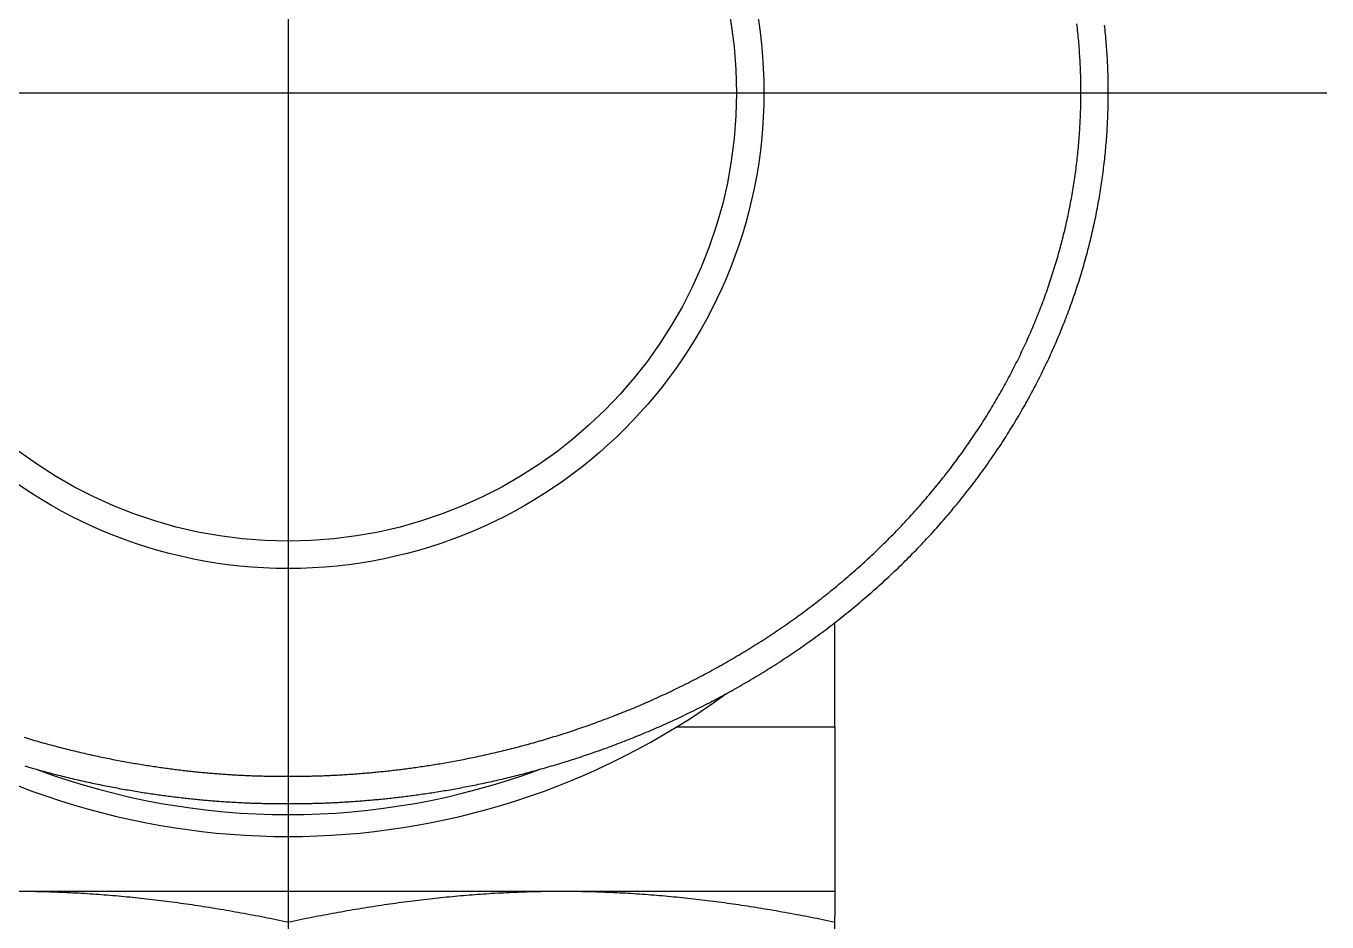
# Model space of a CAD drawing. Extents: x -15.1 to 52.3, y -18.2 to 44.1.
# Drawn here: x 40.44 to 52.33, y 27.72 to 35.91 of the extents above; entities that cross this region are included whole.
import ezdxf

# ---------------------------------------------------------------- set-up
doc = ezdxf.new("R2010")
doc.units = 0
doc.linetypes.add('CENTER', pattern=[50.8, 31.75, -6.35, 6.35, -6.35])
doc.layers.get('0').update_dxf_attribs({"linetype": 'CONTINUOUS'})
doc.layers.add('CENTER', color=1, linetype='CENTER')

msp = doc.modelspace()

# ---------------------------------------------------------------- linework, layer by layer
at = {"color": 7, "linetype": 'CONTINUOUS'}
for p, q in [((47.833685, 29.5), (47.833685, 30.455186)), ((47.833685, 29.5), (46.383333, 29.5)), ((47.833685, 29.5), (47.833685, 28)), ((37.833685, 28), (47.833685, 28)), ((47.833685, 28), (47.833685, 27.773064)), ((47.833685, 8.281532), (47.833685, 27.773064))]:
    msp.add_line(p, q, dxfattribs=at)
at = {"color": 7}
for points in [[(42.8337, 29.0501, 0), (42.8468, 29.0501, 0), (42.8599, 29.0502, 0), (42.8731, 29.0502, 0), (42.8862, 29.0503, 0), (42.8993, 29.0504, 0), (42.9124, 29.0505, 0), (42.9255, 29.0506, 0), (42.9386, 29.0507, 0), (42.9517, 29.0509, 0), (42.9648, 29.0511, 0), (42.9779, 29.0513, 0), (42.991, 29.0515, 0), (43.0041, 29.0518, 0), (43.0172, 29.052, 0), (43.0303, 29.0523, 0), (43.0434, 29.0526, 0), (43.0565, 29.053, 0), (43.0696, 29.0533, 0), (43.0827, 29.0537, 0), (43.0959, 29.0541, 0), (43.109, 29.0545, 0), (43.1221, 29.0549, 0), (43.1353, 29.0554, 0), (43.1485, 29.0559, 0), (43.1616, 29.0564, 0), (43.1748, 29.0569, 0), (43.188, 29.0574, 0), (43.2012, 29.058, 0), (43.2144, 29.0586, 0), (43.2277, 29.0592, 0), (43.2409, 29.0598, 0), (43.2542, 29.0605, 0), (43.2675, 29.0612, 0), (43.2808, 29.0619, 0), (43.2941, 29.0626, 0), (43.3074, 29.0634, 0), (43.3208, 29.0641, 0), (43.3342, 29.0649, 0), (43.3476, 29.0657, 0), (43.361, 29.0666, 0), (43.3744, 29.0674, 0), (43.3879, 29.0683, 0), (43.4014, 29.0692, 0), (43.4149, 29.0702, 0), (43.4284, 29.0711, 0), (43.442, 29.0721, 0), (43.4556, 29.0731, 0), (43.4692, 29.0742, 0), (43.4829, 29.0752, 0), (43.4966, 29.0763, 0), (43.5103, 29.0774, 0), (43.524, 29.0785, 0), (43.5378, 29.0797, 0), (43.5516, 29.0809, 0), (43.5655, 29.0821, 0), (43.5794, 29.0833, 0), (43.5933, 29.0846, 0), (43.6072, 29.0858, 0), (43.6212, 29.0871, 0), (43.6352, 29.0885, 0), (43.6493, 29.0898, 0), (43.6634, 29.0912, 0), (43.6776, 29.0926, 0), (43.6917, 29.0941, 0), (43.706, 29.0956, 0), (43.7202, 29.0971, 0), (43.7345, 29.0986, 0), (43.7489, 29.1002, 0), (43.7633, 29.1017, 0), (43.7778, 29.1034, 0), (43.7923, 29.105, 0), (43.8068, 29.1067, 0), (43.8214, 29.1084, 0), (43.836, 29.1102, 0), (43.8507, 29.112, 0), (43.8655, 29.1138, 0), (43.8803, 29.1156, 0), (43.8951, 29.1175, 0), (43.91, 29.1194, 0), (43.925, 29.1214, 0), (43.94, 29.1234, 0), (43.9551, 29.1254, 0), (43.9702, 29.1275, 0), (43.9854, 29.1295, 0), (44.0006, 29.1317, 0), (44.0159, 29.1338, 0), (44.0313, 29.136, 0), (44.0467, 29.1383, 0), (44.0622, 29.1406, 0), (44.0777, 29.1429, 0), (44.0934, 29.1453, 0), (44.1091, 29.1477, 0), (44.1248, 29.1501, 0), (44.1406, 29.1526, 0), (44.1565, 29.1551, 0), (44.1725, 29.1577, 0), (44.1885, 29.1603, 0), (44.2046, 29.163, 0), (44.2207, 29.1657, 0), (44.237, 29.1684, 0), (44.2532, 29.1712, 0), (44.2696, 29.174, 0), (44.286, 29.1769, 0), (44.3024, 29.1798, 0), (44.319, 29.1828, 0), (44.3356, 29.1858, 0), (44.3522, 29.1889, 0), (44.3689, 29.192, 0), (44.3857, 29.1951, 0), (44.4025, 29.1983, 0), (44.4194, 29.2016, 0), (44.4363, 29.2049, 0), (44.4533, 29.2082, 0), (44.4704, 29.2116, 0), (44.4875, 29.215, 0), (44.5047, 29.2185, 0), (44.5219, 29.2221, 0), (44.5392, 29.2257, 0), (44.5566, 29.2293, 0), (44.5739, 29.233, 0), (44.5914, 29.2367, 0), (44.6088, 29.2405, 0), (44.6264, 29.2444, 0), (44.6439, 29.2483, 0), (44.6616, 29.2522, 0), (44.6792, 29.2562, 0), (44.6969, 29.2603, 0), (44.7147, 29.2644, 0), (44.7325, 29.2685, 0), (44.7503, 29.2728, 0), (44.7682, 29.277, 0), (44.7861, 29.2813, 0), (44.8041, 29.2857, 0), (44.8221, 29.2901, 0), (44.8401, 29.2946, 0), (44.8582, 29.2991, 0), (44.8763, 29.3037, 0), (44.8945, 29.3084, 0), (44.9127, 29.3131, 0), (44.9309, 29.3178, 0), (44.9492, 29.3226, 0), (44.9675, 29.3275, 0), (44.9858, 29.3324, 0), (45.0042, 29.3373, 0), (45.0226, 29.3423, 0), (45.041, 29.3474, 0), (45.0595, 29.3525, 0), (45.078, 29.3577, 0), (45.0965, 29.363, 0), (45.1151, 29.3683, 0), (45.1337, 29.3736, 0), (45.1523, 29.379, 0), (45.171, 29.3845, 0), (45.1896, 29.39, 0), (45.2083, 29.3956, 0), (45.2271, 29.4012, 0), (45.2458, 29.4069, 0), (45.2646, 29.4126, 0), (45.2834, 29.4184, 0), (45.3023, 29.4243, 0), (45.3211, 29.4302, 0), (45.34, 29.4362, 0), (45.3589, 29.4422, 0), (45.3778, 29.4483, 0), (45.3968, 29.4545, 0), (45.4158, 29.4607, 0), (45.4348, 29.4669, 0), (45.4538, 29.4733, 0), (45.4728, 29.4796, 0), (45.4918, 29.4861, 0), (45.5109, 29.4926, 0), (45.53, 29.4991, 0), (45.5491, 29.5058, 0), (45.5682, 29.5124, 0), (45.5873, 29.5192, 0), (45.6065, 29.526, 0), (45.6257, 29.5328, 0), (45.6448, 29.5397, 0), (45.664, 29.5467, 0), (45.6832, 29.5537, 0), (45.7024, 29.5608, 0), (45.7216, 29.568, 0), (45.7409, 29.5752, 0), (45.7601, 29.5825, 0), (45.7794, 29.5898, 0), (45.7986, 29.5972, 0), (45.8179, 29.6047, 0), (45.8372, 29.6122, 0), (45.8565, 29.6198, 0), (45.8757, 29.6274, 0), (45.895, 29.6351, 0), (45.9143, 29.6429, 0), (45.9336, 29.6507, 0), (45.953, 29.6586, 0), (45.9723, 29.6666, 0), (45.9916, 29.6746, 0), (46.0109, 29.6827, 0), (46.0302, 29.6908, 0), (46.0495, 29.699, 0), (46.0689, 29.7073, 0), (46.0882, 29.7157, 0), (46.1075, 29.7241, 0), (46.1268, 29.7325, 0), (46.1461, 29.741, 0), (46.1654, 29.7496, 0), (46.1848, 29.7583, 0), (46.2041, 29.767, 0), (46.2234, 29.7758, 0), (46.2428, 29.7847, 0), (46.2621, 29.7936, 0), (46.2814, 29.8026, 0), (46.3007, 29.8116, 0), (46.3201, 29.8207, 0), (46.3394, 29.8299, 0), (46.3587, 29.8392, 0), (46.378, 29.8485, 0), (46.3974, 29.8579, 0), (46.4167, 29.8673, 0), (46.436, 29.8768, 0), (46.4553, 29.8864, 0), (46.4746, 29.896, 0), (46.4939, 29.9058, 0), (46.5132, 29.9155, 0), (46.5324, 29.9254, 0), (46.5517, 29.9353, 0), (46.571, 29.9452, 0), (46.5902, 29.9553, 0), (46.6095, 29.9654, 0), (46.6287, 29.9755, 0), (46.648, 29.9858, 0), (46.6672, 29.996, 0), (46.6864, 30.0064, 0), (46.7056, 30.0168, 0), (46.7248, 30.0273, 0), (46.7439, 30.0379, 0), (46.7631, 30.0485, 0), (46.7822, 30.0592, 0), (46.8013, 30.0699, 0), (46.8205, 30.0807, 0), (46.8396, 30.0916, 0), (46.8586, 30.1026, 0), (46.8777, 30.1136, 0), (46.8967, 30.1247, 0), (46.9158, 30.1358, 0), (46.9348, 30.147, 0), (46.9538, 30.1583, 0), (46.9728, 30.1696, 0), (46.9917, 30.181, 0), (47.0106, 30.1925, 0), (47.0296, 30.204, 0), (47.0485, 30.2156, 0), (47.0673, 30.2273, 0), (47.0862, 30.239, 0), (47.105, 30.2508, 0), (47.1238, 30.2626, 0), (47.1426, 30.2745, 0), (47.1613, 30.2865, 0), (47.1801, 30.2986, 0), (47.1988, 30.3107, 0), (47.2174, 30.3229, 0), (47.2361, 30.3351, 0), (47.2547, 30.3474, 0), (47.2733, 30.3598, 0), (47.2919, 30.3722, 0), (47.3104, 30.3847, 0), (47.3289, 30.3973, 0), (47.3474, 30.4099, 0), (47.3659, 30.4226, 0), (47.3843, 30.4354, 0), (47.4027, 30.4482, 0), (47.421, 30.4611, 0), (47.4394, 30.474, 0), (47.4576, 30.4871, 0), (47.4759, 30.5001, 0), (47.4941, 30.5133, 0), (47.5123, 30.5265, 0), (47.5305, 30.5398, 0), (47.5486, 30.5531, 0), (47.5666, 30.5665, 0), (47.5847, 30.58, 0), (47.6027, 30.5935, 0), (47.6206, 30.6071, 0), (47.6386, 30.6207, 0), (47.6564, 30.6344, 0), (47.6743, 30.6482, 0), (47.6921, 30.662, 0), (47.7098, 30.6759, 0), (47.7276, 30.6898, 0), (47.7452, 30.7038, 0), (47.7629, 30.7179, 0), (47.7805, 30.732, 0), (47.798, 30.7462, 0), (47.8155, 30.7604, 0), (47.833, 30.7747, 0), (47.8504, 30.7891, 0), (47.8678, 30.8035, 0), (47.8851, 30.818, 0), (47.9024, 30.8325, 0), (47.9196, 30.8471, 0), (47.9368, 30.8617, 0), (47.9539, 30.8764, 0), (47.971, 30.8911, 0), (47.988, 30.906, 0), (48.005, 30.9208, 0), (48.0219, 30.9357, 0), (48.0388, 30.9507, 0), (48.0557, 30.9657, 0), (48.0724, 30.9808, 0), (48.0892, 30.9959, 0), (48.1059, 31.0111, 0), (48.1225, 31.0263, 0), (48.1391, 31.0416, 0), (48.1556, 31.0569, 0), (48.172, 31.0723, 0), (48.1884, 31.0878, 0), (48.2048, 31.1033, 0), (48.2211, 31.1188, 0), (48.2373, 31.1344, 0), (48.2535, 31.15, 0), (48.2697, 31.1657, 0), (48.2857, 31.1815, 0), (48.3017, 31.1973, 0), (48.3177, 31.2131, 0), (48.3336, 31.229, 0), (48.3494, 31.2449, 0), (48.3652, 31.2609, 0), (48.3809, 31.2769, 0), (48.3966, 31.293, 0), (48.4122, 31.3091, 0), (48.4277, 31.3253, 0), (48.4431, 31.3415, 0), (48.4585, 31.3578, 0), (48.4739, 31.3741, 0), (48.4892, 31.3905, 0), (48.5044, 31.4069, 0), (48.5195, 31.4233, 0), (48.5346, 31.4398, 0), (48.5496, 31.4563, 0), (48.5645, 31.4729, 0), (48.5794, 31.4895, 0), (48.5942, 31.5062, 0), (48.609, 31.5229, 0), (48.6236, 31.5396, 0), (48.6383, 31.5564, 0), (48.6528, 31.5732, 0), (48.6673, 31.5901, 0), (48.6817, 31.607, 0), (48.696, 31.6239, 0), (48.7103, 31.6409, 0), (48.7244, 31.6579, 0), (48.7386, 31.6749, 0), (48.7526, 31.692, 0), (48.7666, 31.7091, 0), (48.7805, 31.7263, 0), (48.7944, 31.7434, 0), (48.8081, 31.7607, 0), (48.8218, 31.7779, 0), (48.8355, 31.7952, 0), (48.849, 31.8125, 0), (48.8625, 31.8299, 0), (48.8759, 31.8473, 0), (48.8893, 31.8647, 0), (48.9026, 31.8821, 0), (48.9158, 31.8996, 0), (48.9289, 31.9171, 0), (48.9419, 31.9347, 0), (48.9549, 31.9522, 0), (48.9678, 31.9698, 0), (48.9807, 31.9875, 0), (48.9934, 32.0051, 0), (49.0061, 32.0228, 0), (49.0188, 32.0405, 0), (49.0313, 32.0583, 0), (49.0438, 32.076, 0), (49.0562, 32.0938, 0), (49.0685, 32.1117, 0), (49.0807, 32.1295, 0), (49.0929, 32.1474, 0), (49.105, 32.1653, 0), (49.117, 32.1832, 0), (49.129, 32.2012, 0), (49.1409, 32.2191, 0), (49.1526, 32.2371, 0), (49.1644, 32.2551, 0), (49.176, 32.2732, 0), (49.1876, 32.2912, 0), (49.1991, 32.3093, 0), (49.2105, 32.3274, 0), (49.2218, 32.3456, 0), (49.2331, 32.3637, 0), (49.2443, 32.3819, 0), (49.2554, 32.4001, 0), (49.2664, 32.4183, 0), (49.2773, 32.4365, 0), (49.2882, 32.4547, 0), (49.299, 32.473, 0), (49.3097, 32.4913, 0), (49.3204, 32.5096, 0), (49.3309, 32.5279, 0), (49.3414, 32.5462, 0), (49.3518, 32.5646, 0), (49.3622, 32.583, 0), (49.3725, 32.6014, 0), (49.3826, 32.6198, 0), (49.3928, 32.6382, 0), (49.4028, 32.6567, 0), (49.4128, 32.6751, 0), (49.4226, 32.6936, 0), (49.4325, 32.7121, 0), (49.4422, 32.7306, 0), (49.4519, 32.7492, 0), (49.4614, 32.7677, 0), (49.471, 32.7863, 0), (49.4804, 32.8049, 0), (49.4898, 32.8235, 0), (49.499, 32.8421, 0), (49.5083, 32.8608, 0), (49.5174, 32.8794, 0), (49.5265, 32.8981, 0), (49.5355, 32.9168, 0), (49.5444, 32.9355, 0), (49.5532, 32.9542, 0), (49.562, 32.9729, 0), (49.5707, 32.9917, 0), (49.5793, 33.0104, 0), (49.5878, 33.0292, 0), (49.5963, 33.048, 0), (49.6047, 33.0668, 0), (49.613, 33.0856, 0), (49.6212, 33.1045, 0), (49.6294, 33.1233, 0), (49.6375, 33.1422, 0), (49.6455, 33.1611, 0), (49.6535, 33.18, 0), (49.6613, 33.1989, 0), (49.6691, 33.2178, 0), (49.6769, 33.2367, 0), (49.6845, 33.2556, 0), (49.6921, 33.2746, 0), (49.6996, 33.2935, 0), (49.707, 33.3125, 0), (49.7144, 33.3315, 0), (49.7216, 33.3505, 0), (49.7289, 33.3695, 0), (49.736, 33.3885, 0), (49.743, 33.4076, 0), (49.75, 33.4266, 0), (49.7569, 33.4457, 0), (49.7638, 33.4647, 0), (49.7705, 33.4838, 0), (49.7772, 33.5029, 0), (49.7838, 33.522, 0), (49.7904, 33.5411, 0), (49.7969, 33.5602, 0), (49.8033, 33.5793, 0), (49.8096, 33.5985, 0), (49.8158, 33.6176, 0), (49.822, 33.6368, 0), (49.8281, 33.6559, 0), (49.8341, 33.6751, 0), (49.8401, 33.6943, 0), (49.846, 33.7135, 0), (49.8518, 33.7327, 0), (49.8575, 33.7519, 0), (49.8632, 33.7711, 0), (49.8688, 33.7903, 0), (49.8743, 33.8095, 0), (49.8798, 33.8288, 0), (49.8851, 33.848, 0), (49.8904, 33.8673, 0), (49.8957, 33.8865, 0), (49.9008, 33.9058, 0), (49.9059, 33.9251, 0), (49.9109, 33.9444, 0), (49.9159, 33.9636, 0), (49.9207, 33.9829, 0), (49.9255, 34.0022, 0), (49.9302, 34.0215, 0), (49.9349, 34.0409, 0), (49.9395, 34.0602, 0), (49.944, 34.0795, 0), (49.9484, 34.0988, 0), (49.9528, 34.1182, 0), (49.9571, 34.1375, 0), (49.9613, 34.1569, 0), (49.9654, 34.1762, 0), (49.9695, 34.1956, 0), (49.9735, 34.215, 0), (49.9774, 34.2344, 0), (49.9813, 34.2537, 0), (49.9851, 34.2731, 0), (49.9888, 34.2925, 0), (49.9924, 34.3119, 0), (49.996, 34.3313, 0), (49.9995, 34.3507, 0), (50.0029, 34.3701, 0), (50.0063, 34.3895, 0), (50.0096, 34.4089, 0), (50.0128, 34.4284, 0), (50.0159, 34.4478, 0), (50.019, 34.4672, 0), (50.022, 34.4867, 0), (50.0249, 34.5061, 0), (50.0278, 34.5255, 0), (50.0305, 34.545, 0), (50.0332, 34.5644, 0), (50.0359, 34.5839, 0), (50.0385, 34.6033, 0), (50.041, 34.6228, 0), (50.0434, 34.6423, 0), (50.0457, 34.6617, 0), (50.048, 34.6812, 0), (50.0502, 34.7007, 0), (50.0524, 34.7201, 0), (50.0544, 34.7396, 0), (50.0564, 34.7591, 0), (50.0584, 34.7786, 0), (50.0602, 34.798, 0), (50.062, 34.8175, 0), (50.0637, 34.837, 0), (50.0654, 34.8565, 0), (50.067, 34.876, 0), (50.0685, 34.8955, 0), (50.0699, 34.915, 0), (50.0713, 34.9345, 0), (50.0725, 34.954, 0), (50.0738, 34.9735, 0), (50.0749, 34.993, 0), (50.076, 35.0125, 0), (50.077, 35.032, 0), (50.0779, 35.0515, 0), (50.0788, 35.071, 0), (50.0796, 35.0905, 0), (50.0803, 35.11, 0), (50.081, 35.1295, 0), (50.0816, 35.1491, 0), (50.0821, 35.1686, 0), (50.0825, 35.1881, 0), (50.0829, 35.2076, 0), (50.0832, 35.2271, 0), (50.0834, 35.2466, 0), (50.0836, 35.2661, 0), (50.0837, 35.2856, 0), (50.0837, 35.3052, 0), (50.0836, 35.3247, 0), (50.0835, 35.3442, 0), (50.0833, 35.3637, 0), (50.083, 35.3832, 0), (50.0827, 35.4027, 0), (50.0823, 35.4222, 0), (50.0818, 35.4417, 0), (50.0813, 35.4612, 0), (50.0806, 35.4807, 0), (50.08, 35.5002, 0), (50.0792, 35.5197, 0), (50.0784, 35.5392, 0), (50.0775, 35.5587, 0), (50.0765, 35.5781, 0), (50.0755, 35.5976, 0), (50.0743, 35.6171, 0), (50.0732, 35.6366, 0), (50.0719, 35.656, 0), (50.0706, 35.6755, 0), (50.0692, 35.695, 0), (50.0677, 35.7144, 0), (50.0662, 35.7339, 0), (50.0646, 35.7533, 0), (50.0629, 35.7728, 0), (50.0612, 35.7922, 0), (50.0593, 35.8117, 0), (50.0575, 35.8311, 0), (50.0555, 35.8505, 0), (50.0535, 35.8699, 0), (50.0514, 35.8894, 0), (50.0492, 35.9088, 0), (50.047, 35.9282, 0)], [(42.8337, 28.8001, 0), (42.8472, 28.8001, 0), (42.8607, 28.8002, 0), (42.8742, 28.8002, 0), (42.8877, 28.8003, 0), (42.9012, 28.8004, 0), (42.9147, 28.8005, 0), (42.9282, 28.8006, 0), (42.9417, 28.8008, 0), (42.9552, 28.8009, 0), (42.9687, 28.8011, 0), (42.9822, 28.8013, 0), (42.9957, 28.8016, 0), (43.0092, 28.8018, 0), (43.0226, 28.8021, 0), (43.0361, 28.8024, 0), (43.0496, 28.8027, 0), (43.0631, 28.8031, 0), (43.0766, 28.8034, 0), (43.0901, 28.8038, 0), (43.1037, 28.8042, 0), (43.1172, 28.8046, 0), (43.1307, 28.8051, 0), (43.1443, 28.8056, 0), (43.1578, 28.806, 0), (43.1714, 28.8066, 0), (43.185, 28.8071, 0), (43.1985, 28.8077, 0), (43.2121, 28.8082, 0), (43.2258, 28.8089, 0), (43.2394, 28.8095, 0), (43.253, 28.8101, 0), (43.2667, 28.8108, 0), (43.2804, 28.8115, 0), (43.2941, 28.8122, 0), (43.3078, 28.813, 0), (43.3215, 28.8137, 0), (43.3353, 28.8145, 0), (43.3491, 28.8154, 0), (43.3629, 28.8162, 0), (43.3767, 28.8171, 0), (43.3905, 28.818, 0), (43.4044, 28.8189, 0), (43.4183, 28.8198, 0), (43.4322, 28.8208, 0), (43.4462, 28.8218, 0), (43.4601, 28.8228, 0), (43.4741, 28.8238, 0), (43.4882, 28.8249, 0), (43.5022, 28.826, 0), (43.5163, 28.8271, 0), (43.5304, 28.8282, 0), (43.5446, 28.8294, 0), (43.5588, 28.8306, 0), (43.573, 28.8318, 0), (43.5873, 28.833, 0), (43.6016, 28.8343, 0), (43.6159, 28.8356, 0), (43.6303, 28.8369, 0), (43.6447, 28.8382, 0), (43.6591, 28.8396, 0), (43.6736, 28.841, 0), (43.6881, 28.8424, 0), (43.7027, 28.8439, 0), (43.7173, 28.8454, 0), (43.732, 28.8469, 0), (43.7467, 28.8485, 0), (43.7614, 28.85, 0), (43.7762, 28.8516, 0), (43.791, 28.8533, 0), (43.8059, 28.855, 0), (43.8208, 28.8567, 0), (43.8358, 28.8584, 0), (43.8508, 28.8602, 0), (43.8659, 28.862, 0), (43.8811, 28.8638, 0), (43.8962, 28.8657, 0), (43.9115, 28.8676, 0), (43.9268, 28.8695, 0), (43.9421, 28.8715, 0), (43.9575, 28.8735, 0), (43.973, 28.8756, 0), (43.9885, 28.8776, 0), (44.0041, 28.8798, 0), (44.0197, 28.8819, 0), (44.0354, 28.8841, 0), (44.0512, 28.8863, 0), (44.067, 28.8886, 0), (44.0829, 28.8909, 0), (44.0989, 28.8933, 0), (44.1149, 28.8957, 0), (44.131, 28.8981, 0), (44.1471, 28.9006, 0), (44.1634, 28.9031, 0), (44.1797, 28.9057, 0), (44.1961, 28.9083, 0), (44.2125, 28.9109, 0), (44.229, 28.9136, 0), (44.2456, 28.9163, 0), (44.2622, 28.9191, 0), (44.2789, 28.9219, 0), (44.2957, 28.9248, 0), (44.3125, 28.9277, 0), (44.3294, 28.9307, 0), (44.3464, 28.9337, 0), (44.3634, 28.9368, 0), (44.3805, 28.9399, 0), (44.3976, 28.943, 0), (44.4148, 28.9462, 0), (44.4321, 28.9495, 0), (44.4495, 28.9528, 0), (44.4669, 28.9561, 0), (44.4843, 28.9595, 0), (44.5018, 28.9629, 0), (44.5194, 28.9664, 0), (44.5371, 28.97, 0), (44.5548, 28.9736, 0), (44.5725, 28.9772, 0), (44.5903, 28.9809, 0), (44.6082, 28.9847, 0), (44.6261, 28.9885, 0), (44.6441, 28.9923, 0), (44.6621, 28.9963, 0), (44.6801, 29.0002, 0), (44.6982, 29.0042, 0), (44.7164, 29.0083, 0), (44.7346, 29.0124, 0), (44.7528, 29.0166, 0), (44.7711, 29.0208, 0), (44.7895, 29.0251, 0), (44.8078, 29.0295, 0), (44.8263, 29.0339, 0), (44.8447, 29.0383, 0), (44.8632, 29.0428, 0), (44.8818, 29.0474, 0), (44.9004, 29.052, 0), (44.919, 29.0567, 0), (44.9377, 29.0614, 0), (44.9564, 29.0662, 0), (44.9752, 29.071, 0), (44.994, 29.0759, 0), (45.0128, 29.0808, 0), (45.0317, 29.0858, 0), (45.0506, 29.0909, 0), (45.0695, 29.096, 0), (45.0885, 29.1012, 0), (45.1075, 29.1064, 0), (45.1265, 29.1117, 0), (45.1456, 29.117, 0), (45.1647, 29.1224, 0), (45.1838, 29.1279, 0), (45.203, 29.1334, 0), (45.2222, 29.139, 0), (45.2414, 29.1446, 0), (45.2607, 29.1503, 0), (45.28, 29.1561, 0), (45.2993, 29.1619, 0), (45.3186, 29.1677, 0), (45.338, 29.1737, 0), (45.3574, 29.1796, 0), (45.3768, 29.1857, 0), (45.3963, 29.1918, 0), (45.4157, 29.1979, 0), (45.4352, 29.2042, 0), (45.4547, 29.2104, 0), (45.4743, 29.2168, 0), (45.4939, 29.2232, 0), (45.5134, 29.2296, 0), (45.533, 29.2362, 0), (45.5527, 29.2427, 0), (45.5723, 29.2494, 0), (45.592, 29.2561, 0), (45.6117, 29.2629, 0), (45.6314, 29.2697, 0), (45.6511, 29.2766, 0), (45.6708, 29.2835, 0), (45.6906, 29.2905, 0), (45.7103, 29.2976, 0), (45.7301, 29.3047, 0), (45.7499, 29.3119, 0), (45.7697, 29.3192, 0), (45.7895, 29.3265, 0), (45.8093, 29.3339, 0), (45.8292, 29.3413, 0), (45.849, 29.3488, 0), (45.8689, 29.3564, 0), (45.8888, 29.364, 0), (45.9087, 29.3717, 0), (45.9285, 29.3795, 0), (45.9484, 29.3873, 0), (45.9683, 29.3952, 0), (45.9883, 29.4032, 0), (46.0082, 29.4112, 0), (46.0281, 29.4193, 0), (46.048, 29.4274, 0), (46.0679, 29.4356, 0), (46.0879, 29.4439, 0), (46.1078, 29.4522, 0), (46.1278, 29.4606, 0), (46.1477, 29.4691, 0), (46.1676, 29.4777, 0), (46.1876, 29.4863, 0), (46.2075, 29.4949, 0), (46.2275, 29.5037, 0), (46.2474, 29.5125, 0), (46.2673, 29.5213, 0), (46.2873, 29.5303, 0), (46.3072, 29.5393, 0), (46.3272, 29.5484, 0), (46.3471, 29.5575, 0), (46.3671, 29.5667, 0), (46.3871, 29.576, 0), (46.407, 29.5853, 0), (46.427, 29.5948, 0), (46.4469, 29.6042, 0), (46.4669, 29.6138, 0), (46.4868, 29.6234, 0), (46.5068, 29.6331, 0), (46.5267, 29.6428, 0), (46.5467, 29.6527, 0), (46.5666, 29.6626, 0), (46.5865, 29.6725, 0), (46.6065, 29.6825, 0), (46.6264, 29.6926, 0), (46.6463, 29.7028, 0), (46.6662, 29.713, 0), (46.6861, 29.7233, 0), (46.706, 29.7337, 0), (46.7259, 29.7441, 0), (46.7458, 29.7546, 0), (46.7656, 29.7652, 0), (46.7855, 29.7758, 0), (46.8053, 29.7865, 0), (46.8252, 29.7973, 0), (46.845, 29.8081, 0), (46.8648, 29.819, 0), (46.8846, 29.83, 0), (46.9044, 29.8411, 0), (46.9242, 29.8522, 0), (46.9439, 29.8634, 0), (46.9636, 29.8746, 0), (46.9834, 29.8859, 0), (47.0031, 29.8973, 0), (47.0228, 29.9087, 0), (47.0424, 29.9203, 0), (47.0621, 29.9318, 0), (47.0817, 29.9435, 0), (47.1013, 29.9552, 0), (47.1209, 29.967, 0), (47.1405, 29.9789, 0), (47.1601, 29.9908, 0), (47.1796, 30.0028, 0), (47.1991, 30.0148, 0), (47.2186, 30.0269, 0), (47.2381, 30.0391, 0), (47.2575, 30.0514, 0), (47.2769, 30.0637, 0), (47.2963, 30.0761, 0), (47.3157, 30.0886, 0), (47.3351, 30.1011, 0), (47.3544, 30.1137, 0), (47.3737, 30.1264, 0), (47.3929, 30.1391, 0), (47.4122, 30.1519, 0), (47.4314, 30.1648, 0), (47.4506, 30.1777, 0), (47.4697, 30.1907, 0), (47.4888, 30.2038, 0), (47.5079, 30.2169, 0), (47.527, 30.2301, 0), (47.546, 30.2434, 0), (47.565, 30.2567, 0), (47.584, 30.2701, 0), (47.6029, 30.2836, 0), (47.6218, 30.2971, 0), (47.6407, 30.3108, 0), (47.6595, 30.3244, 0), (47.6783, 30.3382, 0), (47.697, 30.352, 0), (47.7158, 30.3658, 0), (47.7344, 30.3798, 0), (47.7531, 30.3938, 0), (47.7717, 30.4078, 0), (47.7902, 30.422, 0), (47.8088, 30.4362, 0), (47.8272, 30.4504, 0), (47.8457, 30.4647, 0), (47.8641, 30.4791, 0), (47.8824, 30.4936, 0), (47.9007, 30.5081, 0), (47.919, 30.5226, 0), (47.9372, 30.5373, 0), (47.9554, 30.552, 0), (47.9735, 30.5667, 0), (47.9916, 30.5815, 0), (48.0097, 30.5964, 0), (48.0277, 30.6113, 0), (48.0456, 30.6263, 0), (48.0635, 30.6414, 0), (48.0814, 30.6565, 0), (48.0992, 30.6717, 0), (48.1169, 30.6869, 0), (48.1346, 30.7022, 0), (48.1523, 30.7175, 0), (48.1699, 30.7329, 0), (48.1875, 30.7484, 0), (48.205, 30.7639, 0), (48.2224, 30.7795, 0), (48.2398, 30.7951, 0), (48.2572, 30.8108, 0), (48.2745, 30.8265, 0), (48.2917, 30.8423, 0), (48.3089, 30.8582, 0), (48.326, 30.8741, 0), (48.3431, 30.89, 0), (48.3601, 30.906, 0), (48.3771, 30.9221, 0), (48.394, 30.9382, 0), (48.4108, 30.9544, 0), (48.4276, 30.9706, 0), (48.4444, 30.9869, 0), (48.461, 31.0032, 0), (48.4777, 31.0196, 0), (48.4942, 31.0361, 0), (48.5107, 31.0526, 0), (48.5271, 31.0691, 0), (48.5435, 31.0857, 0), (48.5598, 31.1023, 0), (48.5761, 31.119, 0), (48.5922, 31.1358, 0), (48.6084, 31.1525, 0), (48.6244, 31.1694, 0), (48.6404, 31.1863, 0), (48.6563, 31.2032, 0), (48.6722, 31.2202, 0), (48.688, 31.2372, 0), (48.7037, 31.2543, 0), (48.7194, 31.2714, 0), (48.735, 31.2886, 0), (48.7505, 31.3058, 0), (48.7659, 31.3231, 0), (48.7813, 31.3404, 0), (48.7966, 31.3577, 0), (48.8119, 31.3751, 0), (48.827, 31.3925, 0), (48.8422, 31.41, 0), (48.8572, 31.4275, 0), (48.8721, 31.4451, 0), (48.887, 31.4627, 0), (48.9019, 31.4803, 0), (48.9166, 31.498, 0), (48.9313, 31.5157, 0), (48.9459, 31.5334, 0), (48.9604, 31.5512, 0), (48.9749, 31.569, 0), (48.9893, 31.5869, 0), (49.0036, 31.6048, 0), (49.0178, 31.6227, 0), (49.032, 31.6407, 0), (49.0461, 31.6587, 0), (49.0601, 31.6768, 0), (49.0741, 31.6948, 0), (49.088, 31.713, 0), (49.1018, 31.7311, 0), (49.1155, 31.7493, 0), (49.1292, 31.7675, 0), (49.1427, 31.7857, 0), (49.1563, 31.804, 0), (49.1697, 31.8223, 0), (49.183, 31.8407, 0), (49.1963, 31.859, 0), (49.2095, 31.8774, 0), (49.2227, 31.8959, 0), (49.2357, 31.9143, 0), (49.2487, 31.9328, 0), (49.2616, 31.9514, 0), (49.2744, 31.9699, 0), (49.2872, 31.9885, 0), (49.2998, 32.0071, 0), (49.3124, 32.0257, 0), (49.3249, 32.0444, 0), (49.3374, 32.0631, 0), (49.3497, 32.0818, 0), (49.362, 32.1005, 0), (49.3742, 32.1193, 0), (49.3863, 32.1381, 0), (49.3984, 32.1569, 0), (49.4104, 32.1757, 0), (49.4222, 32.1945, 0), (49.434, 32.2134, 0), (49.4458, 32.2323, 0), (49.4574, 32.2512, 0), (49.469, 32.2702, 0), (49.4805, 32.2892, 0), (49.4919, 32.3081, 0), (49.5032, 32.3271, 0), (49.5145, 32.3462, 0), (49.5256, 32.3652, 0), (49.5367, 32.3843, 0), (49.5477, 32.4034, 0), (49.5587, 32.4225, 0), (49.5695, 32.4416, 0), (49.5803, 32.4608, 0), (49.591, 32.4799, 0), (49.6016, 32.4991, 0), (49.6121, 32.5183, 0), (49.6226, 32.5376, 0), (49.633, 32.5568, 0), (49.6433, 32.5761, 0), (49.6535, 32.5954, 0), (49.6637, 32.6147, 0), (49.6738, 32.634, 0), (49.6838, 32.6534, 0), (49.6937, 32.6728, 0), (49.7035, 32.6921, 0), (49.7133, 32.7115, 0), (49.723, 32.731, 0), (49.7326, 32.7504, 0), (49.7421, 32.7699, 0), (49.7516, 32.7893, 0), (49.7609, 32.8088, 0), (49.7702, 32.8283, 0), (49.7795, 32.8479, 0), (49.7886, 32.8674, 0), (49.7977, 32.887, 0), (49.8067, 32.9065, 0), (49.8156, 32.9261, 0), (49.8244, 32.9457, 0), (49.8332, 32.9654, 0), (49.8418, 32.985, 0), (49.8504, 33.0047, 0), (49.859, 33.0243, 0), (49.8674, 33.044, 0), (49.8758, 33.0637, 0), (49.8841, 33.0834, 0), (49.8923, 33.1031, 0), (49.9004, 33.1229, 0), (49.9085, 33.1426, 0), (49.9165, 33.1624, 0), (49.9244, 33.1822, 0), (49.9322, 33.202, 0), (49.94, 33.2218, 0), (49.9477, 33.2416, 0), (49.9553, 33.2615, 0), (49.9628, 33.2813, 0), (49.9702, 33.3012, 0), (49.9776, 33.3211, 0), (49.9849, 33.341, 0), (49.9921, 33.3609, 0), (49.9992, 33.3808, 0), (50.0063, 33.4007, 0), (50.0133, 33.4206, 0), (50.0202, 33.4406, 0), (50.027, 33.4605, 0), (50.0338, 33.4805, 0), (50.0405, 33.5005, 0), (50.0471, 33.5205, 0), (50.0536, 33.5405, 0), (50.0601, 33.5605, 0), (50.0665, 33.5805, 0), (50.0728, 33.6005, 0), (50.079, 33.6206, 0), (50.0851, 33.6406, 0), (50.0912, 33.6607, 0), (50.0972, 33.6807, 0), (50.1031, 33.7008, 0), (50.109, 33.7209, 0), (50.1147, 33.741, 0), (50.1204, 33.7611, 0), (50.126, 33.7812, 0), (50.1316, 33.8013, 0), (50.1371, 33.8215, 0), (50.1424, 33.8416, 0), (50.1478, 33.8617, 0), (50.153, 33.8819, 0), (50.1582, 33.9021, 0), (50.1632, 33.9222, 0), (50.1683, 33.9424, 0), (50.1732, 33.9626, 0), (50.1781, 33.9828, 0), (50.1828, 34.003, 0), (50.1876, 34.0232, 0), (50.1922, 34.0434, 0), (50.1968, 34.0636, 0), (50.2012, 34.0839, 0), (50.2056, 34.1041, 0), (50.21, 34.1243, 0), (50.2142, 34.1446, 0), (50.2184, 34.1648, 0), (50.2225, 34.1851, 0), (50.2266, 34.2054, 0), (50.2305, 34.2256, 0), (50.2344, 34.2459, 0), (50.2382, 34.2662, 0), (50.2419, 34.2865, 0), (50.2456, 34.3068, 0), (50.2492, 34.3271, 0), (50.2527, 34.3474, 0), (50.2561, 34.3677, 0), (50.2595, 34.388, 0), (50.2628, 34.4083, 0), (50.266, 34.4287, 0), (50.2691, 34.449, 0), (50.2722, 34.4693, 0), (50.2752, 34.4897, 0), (50.2781, 34.51, 0), (50.2809, 34.5304, 0), (50.2837, 34.5507, 0), (50.2864, 34.5711, 0), (50.289, 34.5914, 0), (50.2915, 34.6118, 0), (50.294, 34.6321, 0), (50.2964, 34.6525, 0), (50.2987, 34.6729, 0), (50.3009, 34.6932, 0), (50.3031, 34.7136, 0), (50.3052, 34.734, 0), (50.3072, 34.7544, 0), (50.3091, 34.7747, 0), (50.311, 34.7951, 0), (50.3128, 34.8155, 0), (50.3145, 34.8359, 0), (50.3162, 34.8563, 0), (50.3178, 34.8767, 0), (50.3193, 34.8971, 0), (50.3207, 34.9175, 0), (50.322, 34.9379, 0), (50.3233, 34.9583, 0), (50.3245, 34.9787, 0), (50.3256, 34.9991, 0), (50.3267, 35.0195, 0), (50.3277, 35.04, 0), (50.3286, 35.0604, 0), (50.3294, 35.0808, 0), (50.3302, 35.1012, 0), (50.3308, 35.1216, 0), (50.3315, 35.142, 0), (50.332, 35.1625, 0), (50.3325, 35.1829, 0), (50.3328, 35.2033, 0), (50.3332, 35.2237, 0), (50.3334, 35.2441, 0), (50.3336, 35.2646, 0), (50.3337, 35.285, 0), (50.3337, 35.3054, 0), (50.3336, 35.3258, 0), (50.3335, 35.3462, 0), (50.3333, 35.3666, 0), (50.333, 35.387, 0), (50.3327, 35.4075, 0), (50.3322, 35.4279, 0), (50.3317, 35.4483, 0), (50.3312, 35.4687, 0), (50.3305, 35.4891, 0), (50.3298, 35.5095, 0), (50.329, 35.5299, 0), (50.3281, 35.5503, 0), (50.3272, 35.5707, 0), (50.3262, 35.591, 0), (50.3251, 35.6114, 0), (50.3239, 35.6318, 0), (50.3227, 35.6522, 0), (50.3214, 35.6726, 0), (50.32, 35.6929, 0), (50.3185, 35.7133, 0), (50.317, 35.7337, 0), (50.3154, 35.754, 0), (50.3137, 35.7744, 0), (50.3119, 35.7947, 0), (50.3101, 35.8151, 0), (50.3082, 35.8354, 0), (50.3062, 35.8557, 0), (50.3042, 35.8761, 0), (50.3021, 35.8964, 0), (50.2999, 35.9167, 0)], [(40.4206, 29.4067, 0), (40.4394, 29.401, 0), (40.4582, 29.3954, 0), (40.4769, 29.3899, 0), (40.4956, 29.3843, 0), (40.5142, 29.3789, 0), (40.5329, 29.3735, 0), (40.5515, 29.3682, 0), (40.5701, 29.3629, 0), (40.5886, 29.3577, 0), (40.6071, 29.3525, 0), (40.6256, 29.3474, 0), (40.6441, 29.3423, 0), (40.6625, 29.3373, 0), (40.6809, 29.3324, 0), (40.6992, 29.3275, 0), (40.7175, 29.3227, 0), (40.7358, 29.3179, 0), (40.7541, 29.3132, 0), (40.7723, 29.3085, 0), (40.7904, 29.3039, 0), (40.8086, 29.2993, 0), (40.8267, 29.2948, 0), (40.8447, 29.2903, 0), (40.8627, 29.2859, 0), (40.8807, 29.2816, 0), (40.8986, 29.2773, 0), (40.9165, 29.273, 0), (40.9344, 29.2688, 0), (40.9522, 29.2647, 0), (40.9699, 29.2606, 0), (40.9876, 29.2565, 0), (41.0053, 29.2525, 0), (41.0229, 29.2486, 0), (41.0405, 29.2447, 0), (41.058, 29.2409, 0), (41.0755, 29.2371, 0), (41.0929, 29.2333, 0), (41.1103, 29.2296, 0), (41.1277, 29.226, 0), (41.1449, 29.2224, 0), (41.1622, 29.2189, 0), (41.1793, 29.2154, 0), (41.1964, 29.2119, 0), (41.2135, 29.2085, 0), (41.2305, 29.2052, 0), (41.2475, 29.2019, 0), (41.2644, 29.1986, 0), (41.2812, 29.1954, 0), (41.298, 29.1922, 0), (41.3147, 29.1891, 0), (41.3314, 29.186, 0), (41.348, 29.183, 0), (41.3646, 29.18, 0), (41.3811, 29.1771, 0), (41.3975, 29.1742, 0), (41.4139, 29.1713, 0), (41.4302, 29.1685, 0), (41.4464, 29.1658, 0), (41.4626, 29.1631, 0), (41.4787, 29.1604, 0), (41.4947, 29.1578, 0), (41.5107, 29.1552, 0), (41.5266, 29.1526, 0), (41.5425, 29.1501, 0), (41.5583, 29.1477, 0), (41.574, 29.1453, 0), (41.5896, 29.1429, 0), (41.6052, 29.1406, 0), (41.6207, 29.1383, 0), (41.6361, 29.136, 0), (41.6515, 29.1338, 0), (41.6668, 29.1317, 0), (41.682, 29.1295, 0), (41.6972, 29.1274, 0), (41.7123, 29.1254, 0), (41.7274, 29.1233, 0), (41.7424, 29.1213, 0), (41.7574, 29.1193, 0), (41.7723, 29.1174, 0), (41.7871, 29.1155, 0), (41.8019, 29.1136, 0), (41.8167, 29.1118, 0), (41.8314, 29.11, 0), (41.846, 29.1082, 0), (41.8606, 29.1064, 0), (41.8752, 29.1047, 0), (41.8897, 29.103, 0), (41.9041, 29.1014, 0), (41.9185, 29.0997, 0), (41.9329, 29.0981, 0), (41.9472, 29.0966, 0), (41.9615, 29.095, 0), (41.9757, 29.0935, 0), (41.9899, 29.0921, 0), (42.0041, 29.0906, 0), (42.0182, 29.0892, 0), (42.0323, 29.0878, 0), (42.0463, 29.0864, 0), (42.0603, 29.0851, 0), (42.0742, 29.0838, 0), (42.0882, 29.0825, 0), (42.102, 29.0813, 0), (42.1159, 29.0801, 0), (42.1297, 29.0789, 0), (42.1435, 29.0777, 0), (42.1572, 29.0766, 0), (42.171, 29.0755, 0), (42.1846, 29.0744, 0), (42.1983, 29.0733, 0), (42.2119, 29.0723, 0), (42.2255, 29.0713, 0), (42.2391, 29.0703, 0), (42.2526, 29.0694, 0), (42.2661, 29.0684, 0), (42.2796, 29.0675, 0), (42.2931, 29.0667, 0), (42.3065, 29.0658, 0), (42.32, 29.065, 0), (42.3333, 29.0642, 0), (42.3467, 29.0634, 0), (42.3601, 29.0627, 0), (42.3734, 29.0619, 0), (42.3867, 29.0612, 0), (42.4, 29.0606, 0), (42.4133, 29.0599, 0), (42.4266, 29.0593, 0), (42.4398, 29.0587, 0), (42.453, 29.0581, 0), (42.4663, 29.0575, 0), (42.4795, 29.057, 0), (42.4926, 29.0565, 0), (42.5058, 29.056, 0), (42.519, 29.0555, 0), (42.5321, 29.055, 0), (42.5453, 29.0546, 0), (42.5584, 29.0542, 0), (42.5716, 29.0538, 0), (42.5847, 29.0534, 0), (42.5978, 29.0531, 0), (42.6109, 29.0527, 0), (42.624, 29.0524, 0), (42.6371, 29.0522, 0), (42.6502, 29.0519, 0), (42.6633, 29.0516, 0), (42.6764, 29.0514, 0), (42.6895, 29.0512, 0), (42.7026, 29.051, 0), (42.7157, 29.0508, 0), (42.7288, 29.0507, 0), (42.7419, 29.0506, 0), (42.755, 29.0504, 0), (42.7681, 29.0503, 0), (42.7812, 29.0503, 0), (42.7943, 29.0502, 0), (42.8074, 29.0502, 0), (42.8205, 29.0501, 0), (42.8337, 29.0501, 0)], [(40.4251, 29.1445, 0), (40.4443, 29.1389, 0), (40.4635, 29.1333, 0), (40.4827, 29.1278, 0), (40.5019, 29.1224, 0), (40.521, 29.117, 0), (40.5401, 29.1117, 0), (40.5591, 29.1064, 0), (40.5782, 29.1012, 0), (40.5971, 29.096, 0), (40.6161, 29.0909, 0), (40.635, 29.0859, 0), (40.6539, 29.0809, 0), (40.6727, 29.076, 0), (40.6915, 29.0711, 0), (40.7103, 29.0663, 0), (40.729, 29.0615, 0), (40.7477, 29.0568, 0), (40.7664, 29.0522, 0), (40.785, 29.0476, 0), (40.8035, 29.043, 0), (40.8221, 29.0385, 0), (40.8405, 29.0341, 0), (40.859, 29.0297, 0), (40.8774, 29.0254, 0), (40.8957, 29.0211, 0), (40.914, 29.0169, 0), (40.9323, 29.0128, 0), (40.9505, 29.0086, 0), (40.9686, 29.0046, 0), (40.9867, 29.0006, 0), (41.0048, 28.9966, 0), (41.0228, 28.9927, 0), (41.0408, 28.9888, 0), (41.0587, 28.985, 0), (41.0765, 28.9813, 0), (41.0943, 28.9776, 0), (41.1121, 28.9739, 0), (41.1298, 28.9703, 0), (41.1474, 28.9668, 0), (41.165, 28.9633, 0), (41.1825, 28.9598, 0), (41.2, 28.9564, 0), (41.2174, 28.953, 0), (41.2348, 28.9497, 0), (41.2521, 28.9465, 0), (41.2693, 28.9433, 0), (41.2865, 28.9401, 0), (41.3036, 28.937, 0), (41.3206, 28.9339, 0), (41.3376, 28.9309, 0), (41.3546, 28.9279, 0), (41.3714, 28.925, 0), (41.3882, 28.9221, 0), (41.4049, 28.9192, 0), (41.4216, 28.9164, 0), (41.4382, 28.9137, 0), (41.4547, 28.911, 0), (41.4712, 28.9083, 0), (41.4876, 28.9057, 0), (41.5039, 28.9031, 0), (41.5202, 28.9006, 0), (41.5363, 28.8981, 0), (41.5525, 28.8957, 0), (41.5685, 28.8933, 0), (41.5845, 28.8909, 0), (41.6004, 28.8886, 0), (41.6162, 28.8863, 0), (41.6319, 28.8841, 0), (41.6476, 28.8819, 0), (41.6633, 28.8797, 0), (41.6789, 28.8776, 0), (41.6944, 28.8755, 0), (41.7098, 28.8734, 0), (41.7253, 28.8714, 0), (41.7406, 28.8694, 0), (41.7559, 28.8674, 0), (41.7712, 28.8655, 0), (41.7863, 28.8636, 0), (41.8015, 28.8617, 0), (41.8166, 28.8599, 0), (41.8316, 28.8581, 0), (41.8466, 28.8563, 0), (41.8615, 28.8546, 0), (41.8764, 28.8529, 0), (41.8913, 28.8512, 0), (41.9061, 28.8496, 0), (41.9208, 28.848, 0), (41.9355, 28.8464, 0), (41.9502, 28.8448, 0), (41.9648, 28.8433, 0), (41.9794, 28.8418, 0), (41.9939, 28.8404, 0), (42.0084, 28.8389, 0), (42.0228, 28.8375, 0), (42.0372, 28.8362, 0), (42.0516, 28.8348, 0), (42.066, 28.8335, 0), (42.0803, 28.8322, 0), (42.0945, 28.831, 0), (42.1087, 28.8297, 0), (42.1229, 28.8285, 0), (42.1371, 28.8274, 0), (42.1512, 28.8262, 0), (42.1653, 28.8251, 0), (42.1794, 28.824, 0), (42.1934, 28.823, 0), (42.2074, 28.8219, 0), (42.2214, 28.8209, 0), (42.2353, 28.8199, 0), (42.2492, 28.819, 0), (42.2631, 28.8181, 0), (42.277, 28.8172, 0), (42.2908, 28.8163, 0), (42.3047, 28.8154, 0), (42.3185, 28.8146, 0), (42.3322, 28.8138, 0), (42.346, 28.813, 0), (42.3597, 28.8123, 0), (42.3734, 28.8116, 0), (42.3871, 28.8109, 0), (42.4008, 28.8102, 0), (42.4144, 28.8095, 0), (42.4281, 28.8089, 0), (42.4417, 28.8083, 0), (42.4553, 28.8077, 0), (42.4689, 28.8072, 0), (42.4825, 28.8066, 0), (42.4961, 28.8061, 0), (42.5096, 28.8056, 0), (42.5232, 28.8052, 0), (42.5367, 28.8047, 0), (42.5502, 28.8043, 0), (42.5638, 28.8039, 0), (42.5773, 28.8035, 0), (42.5908, 28.8032, 0), (42.6043, 28.8028, 0), (42.6178, 28.8025, 0), (42.6313, 28.8022, 0), (42.6448, 28.8019, 0), (42.6582, 28.8017, 0), (42.6717, 28.8014, 0), (42.6852, 28.8012, 0), (42.6987, 28.801, 0), (42.7122, 28.8009, 0), (42.7257, 28.8007, 0), (42.7391, 28.8006, 0), (42.7526, 28.8005, 0), (42.7661, 28.8004, 0), (42.7796, 28.8003, 0), (42.7931, 28.8002, 0), (42.8066, 28.8002, 0), (42.8202, 28.8001, 0), (42.8337, 28.8001, 0)], [(40.4147, 27.9997, 0), (40.4415, 27.9994, 0), (40.4683, 27.9991, 0), (40.4951, 27.9987, 0), (40.5218, 27.9983, 0), (40.5485, 27.9978, 0), (40.5751, 27.9972, 0), (40.6017, 27.9965, 0), (40.6282, 27.9958, 0), (40.6547, 27.995, 0), (40.6811, 27.9942, 0), (40.7075, 27.9932, 0), (40.7339, 27.9922, 0), (40.7602, 27.9912, 0), (40.7865, 27.9901, 0), (40.8127, 27.9889, 0), (40.839, 27.9877, 0), (40.8651, 27.9863, 0), (40.8913, 27.985, 0), (40.9174, 27.9835, 0), (40.9435, 27.982, 0), (40.9696, 27.9805, 0), (40.9957, 27.9789, 0), (41.0217, 27.9772, 0), (41.0477, 27.9754, 0), (41.0737, 27.9736, 0), (41.0997, 27.9717, 0), (41.1256, 27.9698, 0), (41.1516, 27.9678, 0), (41.1775, 27.9658, 0), (41.2034, 27.9637, 0), (41.2293, 27.9615, 0), (41.2552, 27.9592, 0), (41.2811, 27.957, 0), (41.3069, 27.9546, 0), (41.3328, 27.9522, 0), (41.3587, 27.9497, 0), (41.3845, 27.9472, 0), (41.4104, 27.9446, 0), (41.4362, 27.9419, 0), (41.4621, 27.9392, 0), (41.4879, 27.9365, 0), (41.5138, 27.9336, 0), (41.5396, 27.9307, 0), (41.5655, 27.9278, 0), (41.5913, 27.9248, 0), (41.6172, 27.9217, 0), (41.6431, 27.9186, 0), (41.6689, 27.9154, 0), (41.6948, 27.9122, 0), (41.7207, 27.9089, 0), (41.7467, 27.9056, 0), (41.7726, 27.9022, 0), (41.7985, 27.8987, 0), (41.8245, 27.8952, 0), (41.8505, 27.8916, 0), (41.8765, 27.8879, 0), (41.9025, 27.8842, 0), (41.9285, 27.8805, 0), (41.9546, 27.8767, 0), (41.9807, 27.8728, 0), (42.0068, 27.8689, 0), (42.0329, 27.8649, 0), (42.059, 27.8609, 0), (42.0852, 27.8568, 0), (42.1114, 27.8526, 0), (42.1377, 27.8484, 0), (42.1639, 27.8441, 0), (42.1902, 27.8398, 0), (42.2166, 27.8354, 0), (42.2429, 27.831, 0), (42.2693, 27.8264, 0), (42.2958, 27.8219, 0), (42.3222, 27.8173, 0), (42.3488, 27.8126, 0), (42.3753, 27.8079, 0), (42.4019, 27.8031, 0), (42.4285, 27.7982, 0), (42.4552, 27.7933, 0), (42.4819, 27.7883, 0), (42.5087, 27.7833, 0), (42.5355, 27.7782, 0), (42.5623, 27.7731, 0), (42.5892, 27.7679, 0), (42.6162, 27.7626, 0), (42.6432, 27.7573, 0), (42.6702, 27.752, 0), (42.6973, 27.7465, 0), (42.7245, 27.741, 0), (42.7517, 27.7355, 0), (42.779, 27.7299, 0), (42.8063, 27.7242, 0), (42.8337, 27.7185, 0)], [(42.8337, 27.7185, 0), (42.8611, 27.7242, 0), (42.8884, 27.7299, 0), (42.9157, 27.7355, 0), (42.9429, 27.741, 0), (42.97, 27.7465, 0), (42.9971, 27.752, 0), (43.0242, 27.7573, 0), (43.0512, 27.7626, 0), (43.0781, 27.7679, 0), (43.105, 27.7731, 0), (43.1319, 27.7782, 0), (43.1587, 27.7833, 0), (43.1855, 27.7883, 0), (43.2122, 27.7933, 0), (43.2388, 27.7982, 0), (43.2655, 27.8031, 0), (43.2921, 27.8079, 0), (43.3186, 27.8126, 0), (43.3451, 27.8173, 0), (43.3716, 27.8219, 0), (43.398, 27.8264, 0), (43.4244, 27.831, 0), (43.4508, 27.8354, 0), (43.4771, 27.8398, 0), (43.5034, 27.8441, 0), (43.5297, 27.8484, 0), (43.5559, 27.8526, 0), (43.5821, 27.8568, 0), (43.6083, 27.8609, 0), (43.6345, 27.8649, 0), (43.6606, 27.8689, 0), (43.6867, 27.8728, 0), (43.7128, 27.8767, 0), (43.7388, 27.8805, 0), (43.7649, 27.8842, 0), (43.7909, 27.8879, 0), (43.8169, 27.8916, 0), (43.8429, 27.8952, 0), (43.8688, 27.8987, 0), (43.8948, 27.9022, 0), (43.9207, 27.9056, 0), (43.9466, 27.9089, 0), (43.9725, 27.9122, 0), (43.9984, 27.9154, 0), (44.0243, 27.9186, 0), (44.0502, 27.9217, 0), (44.076, 27.9248, 0), (44.1019, 27.9278, 0), (44.1278, 27.9307, 0), (44.1536, 27.9336, 0), (44.1795, 27.9365, 0), (44.2053, 27.9392, 0), (44.2312, 27.9419, 0), (44.257, 27.9446, 0), (44.2829, 27.9472, 0), (44.3087, 27.9497, 0), (44.3346, 27.9522, 0), (44.3604, 27.9546, 0), (44.3863, 27.957, 0), (44.4122, 27.9592, 0), (44.4381, 27.9615, 0), (44.464, 27.9637, 0), (44.4899, 27.9658, 0), (44.5158, 27.9678, 0), (44.5417, 27.9698, 0), (44.5677, 27.9717, 0), (44.5937, 27.9736, 0), (44.6197, 27.9754, 0), (44.6457, 27.9772, 0), (44.6717, 27.9789, 0), (44.6978, 27.9805, 0), (44.7238, 27.982, 0), (44.7499, 27.9835, 0), (44.7761, 27.985, 0), (44.8022, 27.9863, 0), (44.8284, 27.9877, 0), (44.8546, 27.9889, 0), (44.8809, 27.9901, 0), (44.9072, 27.9912, 0), (44.9335, 27.9922, 0), (44.9599, 27.9932, 0), (44.9863, 27.9942, 0), (45.0127, 27.995, 0), (45.0392, 27.9958, 0), (45.0657, 27.9965, 0), (45.0923, 27.9972, 0), (45.1189, 27.9978, 0), (45.1455, 27.9983, 0), (45.1723, 27.9987, 0), (45.199, 27.9991, 0), (45.2258, 27.9994, 0), (45.2527, 27.9997, 0), (45.2796, 27.9999, 0), (45.3066, 28, 0), (45.3337, 28, 0)], [(45.3337, 28, 0), (45.3607, 28, 0), (45.3877, 27.9999, 0), (45.4147, 27.9997, 0), (45.4415, 27.9994, 0), (45.4683, 27.9991, 0), (45.4951, 27.9987, 0), (45.5218, 27.9983, 0), (45.5485, 27.9978, 0), (45.5751, 27.9972, 0), (45.6017, 27.9965, 0), (45.6282, 27.9958, 0), (45.6547, 27.995, 0), (45.6811, 27.9942, 0), (45.7075, 27.9932, 0), (45.7339, 27.9922, 0), (45.7602, 27.9912, 0), (45.7865, 27.9901, 0), (45.8127, 27.9889, 0), (45.839, 27.9877, 0), (45.8651, 27.9863, 0), (45.8913, 27.985, 0), (45.9174, 27.9835, 0), (45.9435, 27.982, 0), (45.9696, 27.9805, 0), (45.9957, 27.9789, 0), (46.0217, 27.9772, 0), (46.0477, 27.9754, 0), (46.0737, 27.9736, 0), (46.0997, 27.9717, 0), (46.1256, 27.9698, 0), (46.1516, 27.9678, 0), (46.1775, 27.9658, 0), (46.2034, 27.9637, 0), (46.2293, 27.9615, 0), (46.2552, 27.9592, 0), (46.2811, 27.957, 0), (46.3069, 27.9546, 0), (46.3328, 27.9522, 0), (46.3587, 27.9497, 0), (46.3845, 27.9472, 0), (46.4104, 27.9446, 0), (46.4362, 27.9419, 0), (46.4621, 27.9392, 0), (46.4879, 27.9365, 0), (46.5138, 27.9336, 0), (46.5396, 27.9307, 0), (46.5655, 27.9278, 0), (46.5913, 27.9248, 0), (46.6172, 27.9217, 0), (46.6431, 27.9186, 0), (46.6689, 27.9154, 0), (46.6948, 27.9122, 0), (46.7207, 27.9089, 0), (46.7467, 27.9056, 0), (46.7726, 27.9022, 0), (46.7985, 27.8987, 0), (46.8245, 27.8952, 0), (46.8505, 27.8916, 0), (46.8765, 27.8879, 0), (46.9025, 27.8842, 0), (46.9285, 27.8805, 0), (46.9546, 27.8767, 0), (46.9807, 27.8728, 0), (47.0068, 27.8689, 0), (47.0329, 27.8649, 0), (47.059, 27.8609, 0), (47.0852, 27.8568, 0), (47.1114, 27.8526, 0), (47.1377, 27.8484, 0), (47.1639, 27.8441, 0), (47.1902, 27.8398, 0), (47.2166, 27.8354, 0), (47.2429, 27.831, 0), (47.2693, 27.8264, 0), (47.2958, 27.8219, 0), (47.3222, 27.8173, 0), (47.3488, 27.8126, 0), (47.3753, 27.8079, 0), (47.4019, 27.8031, 0), (47.4285, 27.7982, 0), (47.4552, 27.7933, 0), (47.4819, 27.7883, 0), (47.5087, 27.7833, 0), (47.5355, 27.7782, 0), (47.5623, 27.7731, 0), (47.5892, 27.7679, 0), (47.6162, 27.7626, 0), (47.6432, 27.7573, 0), (47.6702, 27.752, 0), (47.6973, 27.7465, 0), (47.7245, 27.741, 0), (47.7517, 27.7355, 0), (47.779, 27.7299, 0), (47.8063, 27.7242, 0), (47.8337, 27.7185, 0)]]:
    msp.add_polyline3d(points, dxfattribs=at)
at = {"color": 7, "linetype": 'CONTINUOUS'}
for radius in [4.35, 4.1]:
    msp.add_circle((42.833685, 35.3), radius, dxfattribs=at)
for radius, start, end in [(6.8, 233.9274305, 306.0725695), (6.6, 249.6589601, 290.3410399)]:
    msp.add_arc((42.833685, 35.3), radius, start, end, dxfattribs=at)
at = {"layer": 'CENTER', "color": 1, "linetype": 'CENTER'}
for p, q in [((42.833685, 44.1), (42.833685, -2)), ((33.333694, 35.3), (52.333673, 35.3))]:
    msp.add_line(p, q, dxfattribs=at)

doc.saveas('drawing.dxf')
